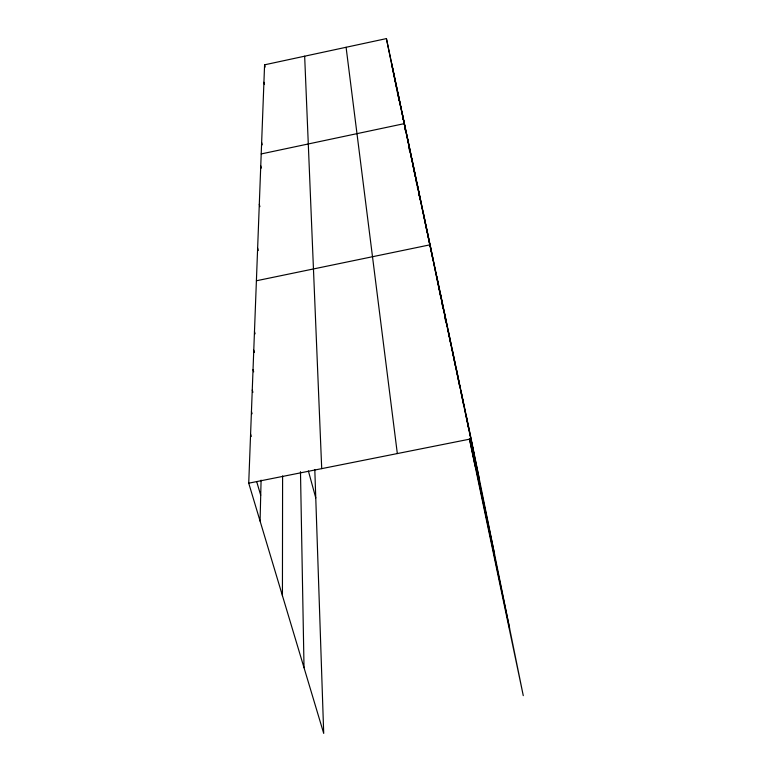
<?xml version="1.0" encoding="UTF-8"?>
<svg xmlns="http://www.w3.org/2000/svg" width="772" height="772" viewBox="0 0 772 772"><rect width="100%" height="100%" fill="white"/><g stroke="black" fill="none" stroke-linecap="round" stroke-linejoin="round"><path stroke-width="1.16" d="M282.427 595.637L282.6 475.899M260.077 521.061L261.09 480.116M314.812 469.704L323.709 733.4L248.729 483.185L264.584 64.819L386.415 38.6L471.142 438.853L523.271 695.64L469.415 438.882M261.206 153.937L404.412 123.607M256.4 280.767L430.062 244.811L440.802 297.558M248.729 483.185L471.142 438.853M256.709 481.709L260.714 495.257M250.591 434.153L251.257 436.441M251.45 411.524L252.097 413.782M252.261 390.034L252.917 392.321M253.033 369.595L253.679 371.853M253.776 350.131L254.413 352.428M254.47 331.584L255.107 333.832M308.385 470.949L315.767 497.94M257.636 248.15L258.253 250.466M259.296 204.377L259.894 206.664M260.753 165.806L261.341 168.074M261.64 142.53L262.229 144.827M263.918 82.257L264.497 84.553M264.584 64.819L265.143 67.058M391.51 63.574L393.093 71.024M393.315 72.085L400.929 108.109L391.78 63.97M401.16 109.199L405.512 129.821L397.744 92.138M405.744 130.912L407.819 140.716M408.06 141.845L412.451 162.622M412.692 163.799L433.275 261.197L426.684 228.859M433.526 262.374L447.142 326.817M447.393 327.984L451.022 345.19M451.263 346.338L460.102 388.133M460.594 390.497L464.088 407.008L456.58 370.077M464.339 408.185L468.807 429.357L461.173 391.78M469.058 430.535L479.036 477.752M402.502 117.238L402.984 119.535M404.817 128.258L405.261 130.362M408.726 146.796L409.671 151.312M470.177 438.506L494.582 554.315M469.849 439.133L509.588 628.244M466.018 414.68L473.786 452.903M452.218 349.475L459.601 385.778M448.069 329.876L455.335 365.581M444.122 311.232L451.031 345.161M440.358 293.457L447.152 326.836M436.769 276.501L443.688 310.469M441.98 303.328L442.916 307.922M445.019 318.247L445.492 320.544M469.569 438.814L475.176 466.327M423.461 213.622L429.946 245.419M417.43 185.126L426.752 230.326M411.901 158.984L420.779 202.052M406.805 134.926L415.278 176.035M402.106 112.712L412.287 162.226M412.75 164.484L413.908 170.149M414.13 171.278L415.268 176.856M415.732 179.094L416.87 184.672M417.324 186.901L417.777 189.13M418.723 193.762L419.196 196.098M386.415 38.6L396.798 89.446M397.252 91.675L398.391 97.253M398.632 98.44L399.114 100.794M346.088 47.275L397.329 453.569M304.66 56.192L321.712 468.643M300.482 471.682L304.023 667.693"/></g></svg>
